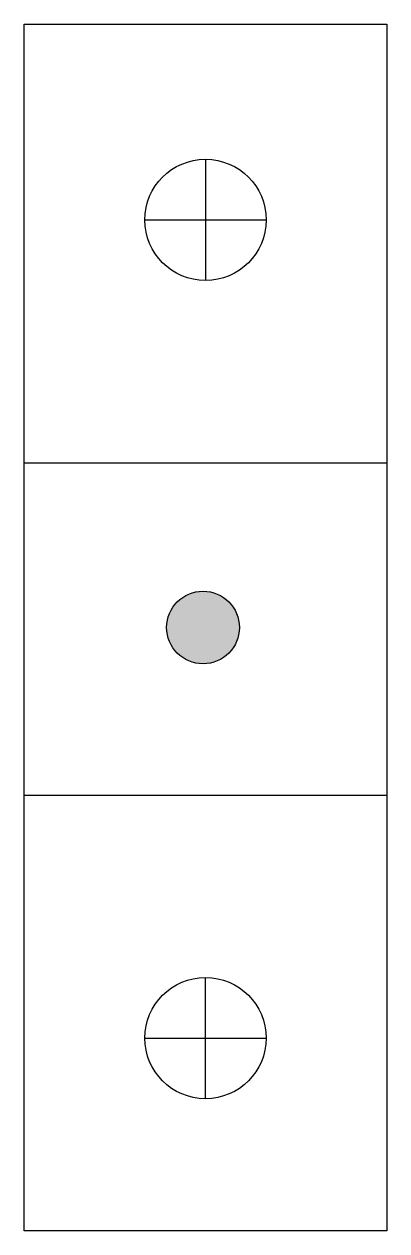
# Model space of a CAD drawing. Header units: millimetres. Extents: x 3.04 to 4.34, y -5.65 to -1.3.
import ezdxf

# ---------------------------------------------------------------- set-up
doc = ezdxf.new("R2010")
doc.units = ezdxf.units.MM

msp = doc.modelspace()

# ---------------------------------------------------------------- hatches: boundary and pattern name
h = msp.add_hatch(color=7)
edge = h.paths.add_edge_path()
edge.add_arc((3.6831, -3.476), 0.1308, 90, 450)

# ---------------------------------------------------------------- linework, layer by layer
at = {"color": 7}
for p, q in [((3.692, -1.7905), (3.692, -2.2266)), ((3.4739, -2.0086), (3.9101, -2.0086)), ((3.04, -2.8832), (4.344, -2.8832)), ((3.04, -4.0794), (4.344, -4.0794)), ((3.692, -5.1722), (3.692, -4.736)), ((3.4739, -4.9541), (3.9101, -4.9541))]:
    msp.add_line(p, q, dxfattribs=at)
msp.add_lwpolyline([(3.04, -5.648), (3.04, -1.304), (4.344, -1.304), (4.344, -5.648)], close=True, dxfattribs=at)
for centre, radius in [((3.692, -2.0086), 0.2181), ((3.6831, -3.476), 0.1308), ((3.692, -4.9541), 0.2181)]:
    msp.add_circle(centre, radius, dxfattribs=at)

doc.saveas('drawing.dxf')
